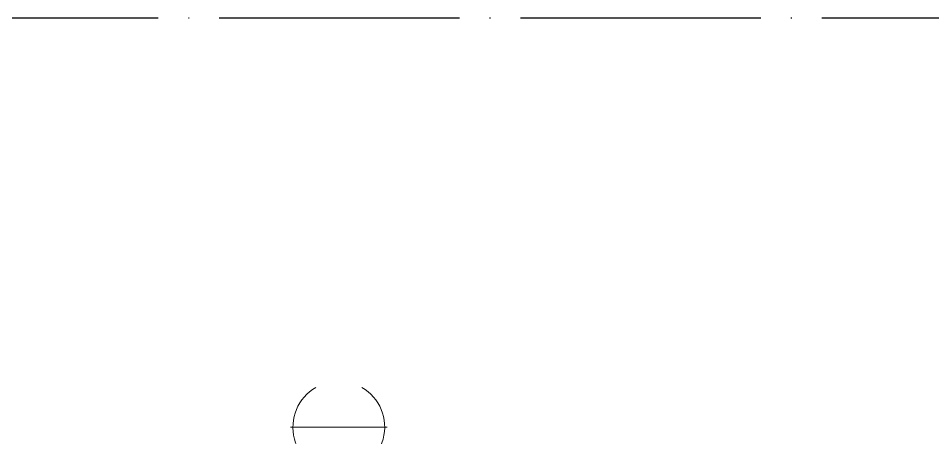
# Model space of a CAD drawing. Header units: millimetres. Extents: x 0 to 3780, y 0 to 2673.
# Drawn here: x 1346 to 1455.6, y 698.3 to 748.5 of the extents above; entities that cross this region are included whole.
import ezdxf
from ezdxf.enums import TextEntityAlignment as Align

# ---------------------------------------------------------------- set-up
doc = ezdxf.new("R2010")
doc.units = ezdxf.units.MM
doc.linetypes.add('EPL_DASHDOT', pattern=[1, 0.8, -0.1, 0, -0.1])
for name, color, linetype, lineweight in [('AM_0', 7, 'Continuous', 5), ('AM_7', 7, 'Continuous', 5), ('EPLAN307', 134, 'EPL_DASHDOT', 5), ('EPLAN400', 5, 'Continuous', 5), ('EPLAN500', 7, 'Continuous', 5), ('EPLAN501', 7, 'Continuous', 5), ('EPLAN502', 7, 'Continuous', 5), ('EPLAN503', 7, 'Continuous', 5), ('EPLAN504', 7, 'Continuous', 5)]:
    doc.layers.add(name, color=color, linetype=linetype, lineweight=lineweight)
doc.styles.add('Tahoma', font='')
doc.styles.get('Tahoma').set_extended_font_data('Tahoma')

# ---------------------------------------------------------------- blocks, each defined once
blk = doc.blocks.new('EPLSYM_LibrarySPECIAL_Symbol2_Variant0_Placement1_1')
at = {"layer": 'EPLAN307', "lineweight": 25, "ltscale": 36}
blk.add_lwpolyline([(0, -276.51), (638.05, -276.51), (638.05, 0), (0, 0)], close=True, dxfattribs=at)
at = {"layer": 'EPLAN400', "color": 5, "style": 'Tahoma'}
blk.add_attdef('88_20010', text='', height=2.26, dxfattribs=at).set_placement((-1.5, -0.95), align=Align.TOP_RIGHT)
at = {"layer": 'EPLAN500', "color": 7, "style": 'Tahoma'}
blk.add_attdef('88_20027', text='', height=1.63, dxfattribs=at).set_placement((-1.5, -4.58), align=Align.TOP_RIGHT)
at = {"layer": 'EPLAN501', "color": 7, "style": 'Tahoma'}
blk.add_attdef('88_20011', text='', height=18.06, dxfattribs=at).set_placement((-1.5, -13.26), align=Align.TOP_RIGHT)
at = {"layer": 'EPLAN502', "color": 7, "style": 'Tahoma'}
blk.add_attdef('88_20025', text='', height=1.63, dxfattribs=at).set_placement((-1.5, -12.68), align=Align.TOP_RIGHT)
at = {"layer": 'EPLAN503', "color": 7, "style": 'Tahoma'}
blk.add_attdef('88_20024', text='', height=1.63, dxfattribs=at).set_placement((-1.5, -15.38), align=Align.TOP_RIGHT)
at = {"layer": 'EPLAN504', "color": 7, "style": 'Tahoma'}
blk.add_attdef('88_20901[1]', text='', height=1.63, dxfattribs=at).set_placement((-1.5, -7.28), align=Align.TOP_RIGHT)

msp = doc.modelspace()

# ---------------------------------------------------------------- linework, layer by layer
at = {"layer": 'AM_0'}
msp.add_arc((1384.43, 699.53), 5.5, 120, 60, dxfattribs=at)
at = {"layer": 'AM_7', "ltscale": 1.5}
msp.add_line((1378.66, 699.53), (1390.21, 699.53), dxfattribs=at)

# ---------------------------------------------------------------- block references
msp.add_blockref('EPLSYM_LibrarySPECIAL_Symbol2_Variant0_Placement1_1', (1157.95, 748.51))

doc.saveas('drawing.dxf')
